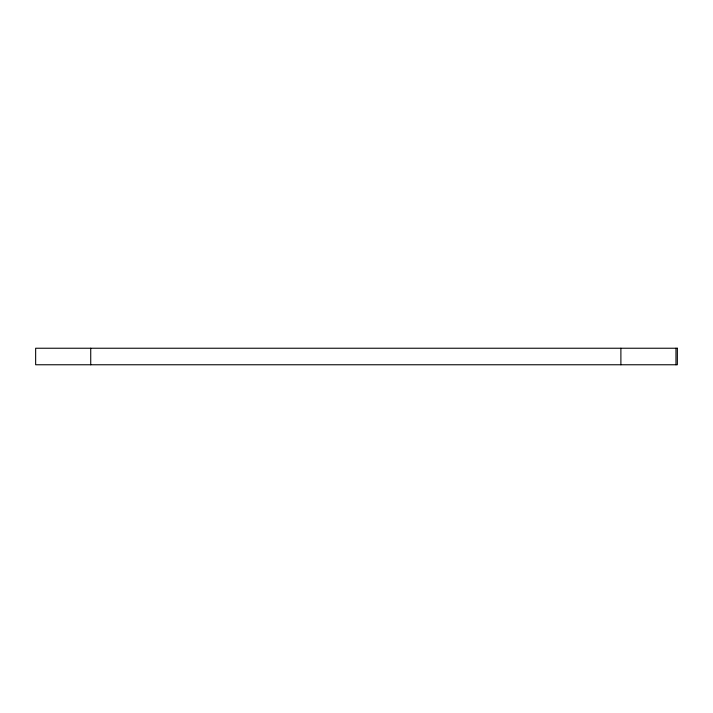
<?xml version="1.0" encoding="UTF-8"?>
<svg xmlns="http://www.w3.org/2000/svg" width="713" height="713" viewBox="0 0 713 713"><rect width="100%" height="100%" fill="white"/><g stroke="black" fill="none" stroke-linecap="round" stroke-linejoin="round"><path stroke-width="1.07" d="M675.969 348.238L675.969 364.762M620.889 348.238L620.889 364.762M90.729 348.238L90.729 364.762M677.35 348.238L35.65 348.238L35.65 364.762L677.35 364.762L677.35 348.238"/></g></svg>
